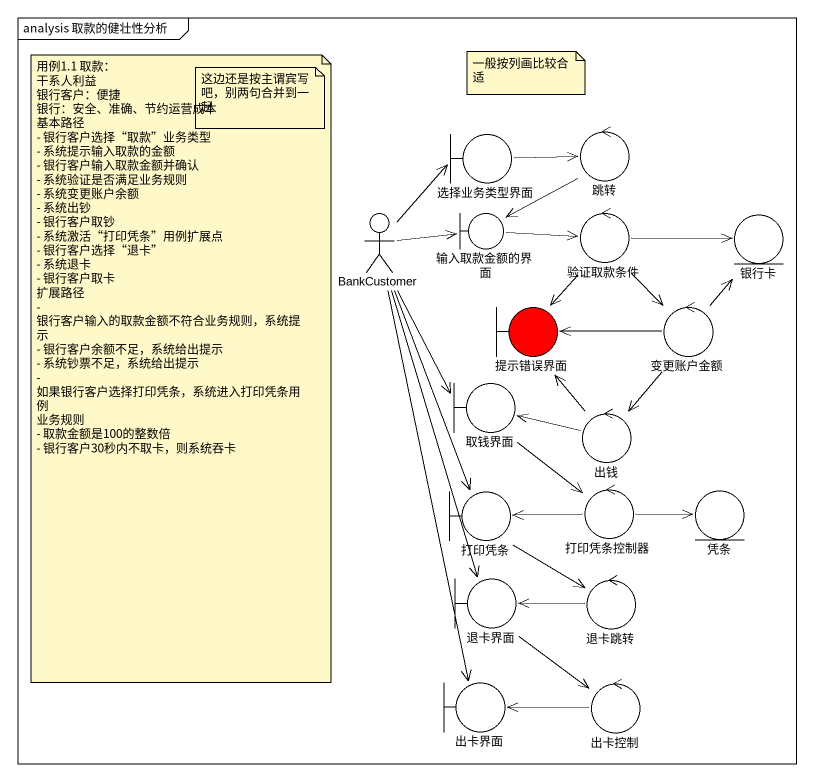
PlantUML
@startuml
mainframe analysis 取款的健壮性分析
boundary 选择业务类型界面
control 跳转
actor BankCustomer
boundary 输入取款金额的界面
control 验证取款条件
entity 银行卡
boundary 提示错误界面 #FF0000
control 变更账户金额
boundary 取钱界面
control 出钱
boundary 打印凭条
control 打印凭条控制器
entity 凭条
boundary 退卡界面
control 退卡跳转
boundary 出卡界面
control 出卡控制
选择业务类型界面 -right-> 跳转
跳转 --> 输入取款金额的界面
BankCustomer -up-> 选择业务类型界面
BankCustomer -right-> 输入取款金额的界面
BankCustomer --> 取钱界面
BankCustomer --> 打印凭条
BankCustomer --> 退卡界面
BankCustomer --> 出卡界面
输入取款金额的界面 -right-> 验证取款条件
验证取款条件 -right-> 银行卡
验证取款条件 --> 提示错误界面
验证取款条件 --> 变更账户金额
变更账户金额 -up-> 银行卡
变更账户金额 -left-> 提示错误界面
变更账户金额 --> 出钱
取钱界面 --> 打印凭条控制器
出钱 -up-> 提示错误界面
出钱 -left-> 取钱界面
打印凭条 --> 退卡跳转
打印凭条控制器 -left-> 打印凭条
打印凭条控制器 -right-> 凭条
退卡界面 --> 出卡控制
退卡跳转 -left-> 退卡界面
出卡控制 -left-> 出卡界面
note as N1
  用例1.1 取款：
  干系人利益
  银行客户：便捷
  银行：安全、准确、节约运营成本
  基本路径
  - 银行客户选择“取款”业务类型
  - 系统提示输入取款的金额
  - 银行客户输入取款金额并确认
  - 系统验证是否满足业务规则
  - 系统变更账户余额
  - 系统出钞
  - 银行客户取钞
  - 系统激活“打印凭条”用例扩展点
  - 银行客户选择“退卡”
  - 系统退卡
  - 银行客户取卡
  扩展路径
  - 银行客户输入的取款金额不符合业务规则，系统提示
  - 银行客户余额不足，系统给出提示
  - 系统钞票不足，系统给出提示
  - 如果银行客户选择打印凭条，系统进入打印凭条用例
  业务规则
  - 取款金额是100的整数倍
  - 银行客户30秒内不取卡，则系统吞卡
end note
note as N2
  这边还是按主谓宾写吧，别两句合并到一起
end note
note as N3
  一般按列画比较合适
end note
@enduml
